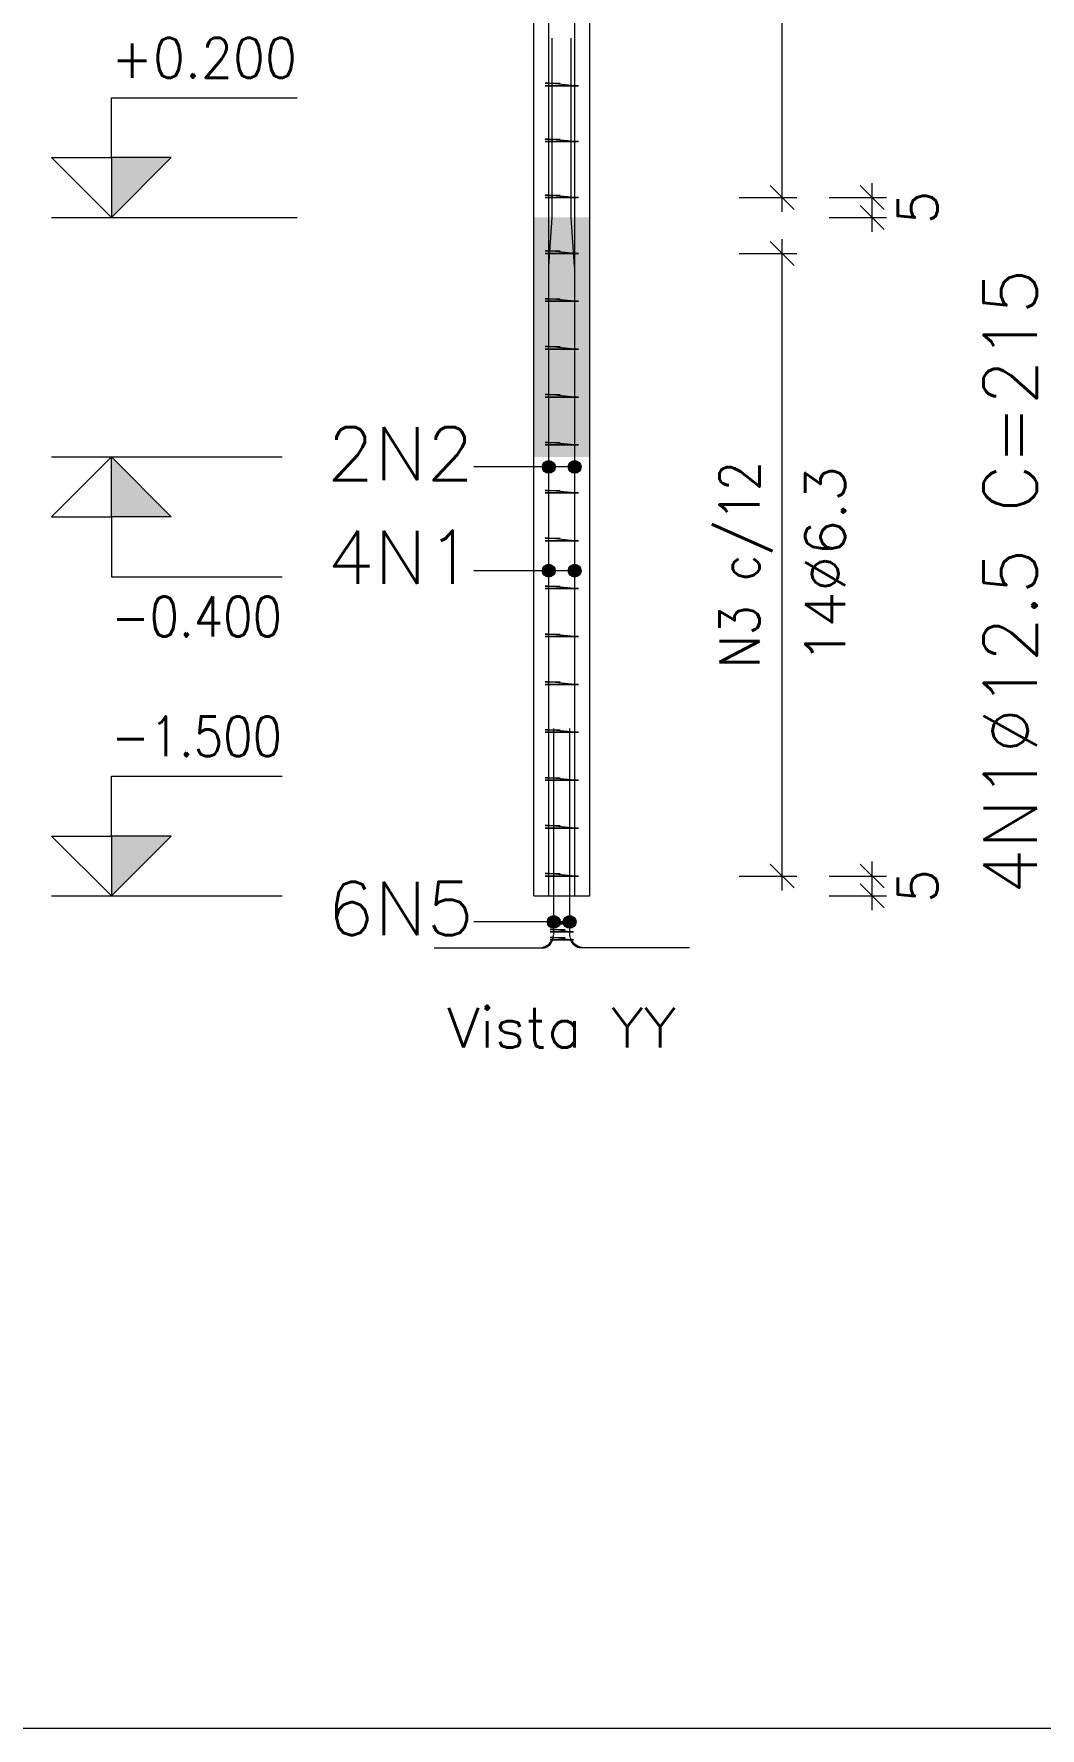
# Model space of a CAD drawing. Header units: millimetres. Extents: x 0 to 84, y 95.3 to 154.7.
# Drawn here: x 43.89 to 48.93, y 127.81 to 136.3 of the extents above; entities that cross this region are included whole.
import ezdxf
from ezdxf.enums import TextEntityAlignment as Align

# ---------------------------------------------------------------- set-up
doc = ezdxf.new("R2010")
doc.units = ezdxf.units.MM
for name, color, linetype, lineweight in [('ARM_LONGITUDINAL_Ø12_5', 51, 'Continuous', 9), ('ARM_TRANSVERSAL_Ø6_3', 32, 'Continuous', 9), ('CORTE_COTAS', 122, 'Continuous', 0), ('CORTE_COTAS_DAS_LAJES', 151, 'Continuous', 0), ('CORTE_COTAS_DAS_PLANTAS', 151, 'Continuous', 0), ('CORTE_LINHAS_DA_TABELA_DE_DETALHE', 7, 'Continuous', 9), ('CORTE_PILAR_DE_CONCRETO', 1, 'Continuous', 9), ('CORTE_PISOS', 8, 'Continuous', 9), ('CORTE_TEXTO_DAS_COTAS', 122, 'Continuous', 9), ('CORTE_TEXTO_DAS_ELEVACOES_DOS_PILARES', 133, 'Continuous', 9), ('PILCP_ARM_LONG_LINHAS_DAS_ETIQUETAS_DAS_POSICOES_DE_ARMADURA_LONGITUDINAL', 106, 'Continuous', 9), ('PILCP_ARM_LONG_REFERENCIA', 106, 'Continuous', 9)]:
    doc.layers.add(name, color=color, linetype=linetype, lineweight=lineweight)
doc.styles.add('CYPETXT', font='', dxfattribs={"height": 0.2})
doc.styles.get('CYPETXT').set_extended_font_data('romans')

msp = doc.modelspace()

# ---------------------------------------------------------------- hatches: boundary and pattern name
at = {"layer": 'CORTE_COTAS_DAS_LAJES'}
msp.add_hatch(color=256, dxfattribs=at).paths.add_polyline_path([(44.2741, 134.1849), (44.5741, 133.8849), (44.2741, 133.8849)], flags=0)
at = {"layer": 'CORTE_COTAS_DAS_PLANTAS'}
for points in [[(44.2741, 135.3849), (44.5741, 135.6849), (44.2741, 135.6849)], [(44.2741, 131.9849), (44.5741, 132.2849), (44.2741, 132.2849)]]:
    msp.add_hatch(color=256, dxfattribs=at).paths.add_polyline_path(points, flags=0)
at = {"layer": 'CORTE_PISOS', "true_color": 0xdad7d3}
msp.add_hatch(color=254, dxfattribs=at).paths.add_polyline_path([(46.3901, 134.1849), (46.6701, 134.1849), (46.6701, 135.3849), (46.3901, 135.3849)], flags=0)
at = {"layer": 'PILCP_ARM_LONG_LINHAS_DAS_ETIQUETAS_DAS_POSICOES_DE_ARMADURA_LONGITUDINAL'}
h = msp.add_hatch(color=256, dxfattribs=at)
edge = h.paths.add_edge_path(flags=0)
edge.add_arc((46.4652, 134.1349), 0.032, 0, 360)
h = msp.add_hatch(color=256, dxfattribs=at)
edge = h.paths.add_edge_path(flags=0)
edge.add_arc((46.595, 134.1349), 0.032, 0, 360)
h = msp.add_hatch(color=256, dxfattribs=at)
edge = h.paths.add_edge_path(flags=0)
edge.add_arc((46.4652, 133.6149), 0.032, 0, 360)
h = msp.add_hatch(color=256, dxfattribs=at)
edge = h.paths.add_edge_path(flags=0)
edge.add_arc((46.5949, 133.6149), 0.032, 0, 360)
h = msp.add_hatch(color=256, dxfattribs=at)
edge = h.paths.add_edge_path(flags=0)
edge.add_arc((46.4903, 131.8549), 0.032, 0, 360)
h = msp.add_hatch(color=256, dxfattribs=at)
edge = h.paths.add_edge_path(flags=0)
edge.add_arc((46.5699, 131.8549), 0.032, 0, 360)

# ---------------------------------------------------------------- linework, layer by layer
at = {"layer": 'ARM_LONGITUDINAL_Ø12_5'}
for points in [[(46.4652, 135.3849), (46.4652, 144.6474)], [(46.4652, 135.3849), (46.4652, 144.6474)], [(46.595, 135.3849), (46.595, 144.6474)], [(46.595, 135.3849), (46.595, 144.6474)], [(46.4652, 131.9849), (46.4652, 136.2849)], [(46.4652, 131.9849), (46.4652, 135.1349), (46.4654, 135.1386), (46.4828, 135.3849), (46.4829, 135.3886), (46.4829, 136.2836)], [(46.4652, 131.9849), (46.4652, 135.1349), (46.4654, 135.1386), (46.4828, 135.3849), (46.4829, 135.3886), (46.4829, 136.2836)], [(46.595, 131.9849), (46.5949, 135.1349), (46.5947, 135.1386), (46.5774, 135.3849), (46.5773, 135.3886), (46.5773, 136.2836)], [(46.595, 131.9849), (46.5949, 135.1349), (46.5947, 135.1386), (46.5774, 135.3849), (46.5773, 135.3886), (46.5773, 136.2836)], [(46.595, 131.9849), (46.595, 136.2849)], [(45.8903, 131.7249), (46.4153, 131.7249), (46.4218, 131.7252), (46.4283, 131.726), (46.4347, 131.7274), (46.4409, 131.7294), (46.447, 131.7319), (46.4528, 131.7349), (46.4583, 131.7384), (46.4635, 131.7424), (46.4683, 131.7468), (46.4727, 131.7517), (46.4767, 131.7569), (46.4802, 131.7624), (46.4833, 131.7682), (46.4858, 131.7742), (46.4877, 131.7805), (46.4891, 131.7869), (46.49, 131.7933), (46.4903, 131.7999), (46.4903, 132.8249)], [(46.066, 131.7249), (46.4372, 131.7249), (46.4419, 131.7252), (46.4465, 131.726), (46.451, 131.7274), (46.4554, 131.7294), (46.4597, 131.7319), (46.4638, 131.7349), (46.4677, 131.7384), (46.4713, 131.7424), (46.4747, 131.7468), (46.4779, 131.7517), (46.4807, 131.7569), (46.4832, 131.7624), (46.4853, 131.7682), (46.4871, 131.7742), (46.4885, 131.7805), (46.4895, 131.7869), (46.4901, 131.7933), (46.4903, 131.7999), (46.4903, 132.8249)], [(46.066, 131.7249), (46.4372, 131.7249), (46.4419, 131.7252), (46.4465, 131.726), (46.451, 131.7274), (46.4554, 131.7294), (46.4597, 131.7319), (46.4638, 131.7349), (46.4677, 131.7384), (46.4713, 131.7424), (46.4747, 131.7468), (46.4779, 131.7517), (46.4807, 131.7569), (46.4832, 131.7624), (46.4853, 131.7682), (46.4871, 131.7742), (46.4885, 131.7805), (46.4895, 131.7869), (46.4901, 131.7933), (46.4903, 131.7999), (46.4903, 132.8249)], [(46.9941, 131.7249), (46.6229, 131.7249), (46.6183, 131.7252), (46.6137, 131.726), (46.6092, 131.7274), (46.6048, 131.7294), (46.6005, 131.7319), (46.5964, 131.7349), (46.5925, 131.7384), (46.5888, 131.7424), (46.5854, 131.7468), (46.5823, 131.7517), (46.5795, 131.7569), (46.577, 131.7624), (46.5748, 131.7682), (46.5731, 131.7742), (46.5717, 131.7805), (46.5707, 131.7869), (46.5701, 131.7933), (46.5699, 131.7999), (46.5699, 132.8249)], [(47.1699, 131.7249), (46.6449, 131.7249), (46.6383, 131.7252), (46.6319, 131.726), (46.6255, 131.7274), (46.6192, 131.7294), (46.6132, 131.7319), (46.6074, 131.7349), (46.6019, 131.7384), (46.5967, 131.7424), (46.5918, 131.7468), (46.5874, 131.7517), (46.5834, 131.7569), (46.5799, 131.7624), (46.5769, 131.7682), (46.5744, 131.7742), (46.5724, 131.7805), (46.571, 131.7869), (46.5702, 131.7933), (46.5699, 131.7999), (46.5699, 132.8249)], [(46.9941, 131.7249), (46.6229, 131.7249), (46.6183, 131.7252), (46.6137, 131.726), (46.6092, 131.7274), (46.6048, 131.7294), (46.6005, 131.7319), (46.5964, 131.7349), (46.5925, 131.7384), (46.5888, 131.7424), (46.5854, 131.7468), (46.5823, 131.7517), (46.5795, 131.7569), (46.577, 131.7624), (46.5748, 131.7682), (46.5731, 131.7742), (46.5717, 131.7805), (46.5707, 131.7869), (46.5701, 131.7933), (46.5699, 131.7999), (46.5699, 132.8249)]]:
    msp.add_lwpolyline(points, dxfattribs=at)
at = {"layer": 'ARM_TRANSVERSAL_Ø6_3'}
for points in [[(46.5492, 136.0449), (46.4785, 136.0449), (46.4746, 136.0449), (46.47, 136.0449), (46.4652, 136.0449), (46.461, 136.0449), (46.457, 136.0449), (46.4535, 136.0449), (46.4505, 136.0449), (46.4482, 136.0449), (46.4469, 136.0449), (46.4464, 136.0449), (46.4478, 136.0449), (46.4519, 136.0449), (46.458, 136.0449), (46.4652, 136.0449), (46.595, 136.0449), (46.6022, 136.0449), (46.6083, 136.0449), (46.6123, 136.0449), (46.6138, 136.0449), (46.6123, 136.0449), (46.6083, 136.0449), (46.6022, 136.0449), (46.595, 136.0449), (46.4652, 136.0575), (46.4615, 136.0575), (46.458, 136.0575), (46.4547, 136.0575), (46.4519, 136.0575), (46.4495, 136.0575), (46.4478, 136.0575), (46.4467, 136.0575), (46.4464, 136.0575), (46.4467, 136.0575), (46.4478, 136.0575), (46.4495, 136.0575), (46.4519, 136.0575), (46.5226, 136.0575)], [(46.5492, 135.7649), (46.4785, 135.7649), (46.4746, 135.7649), (46.47, 135.7649), (46.4652, 135.7649), (46.461, 135.7649), (46.457, 135.7649), (46.4535, 135.7649), (46.4505, 135.7649), (46.4482, 135.7649), (46.4469, 135.7649), (46.4464, 135.7649), (46.4478, 135.7649), (46.4519, 135.7649), (46.458, 135.7649), (46.4652, 135.7649), (46.595, 135.7649), (46.6022, 135.7649), (46.6083, 135.7649), (46.6123, 135.7649), (46.6138, 135.7649), (46.6123, 135.7649), (46.6083, 135.7649), (46.6022, 135.7649), (46.595, 135.7649), (46.4652, 135.7775), (46.4615, 135.7775), (46.458, 135.7775), (46.4547, 135.7775), (46.4519, 135.7775), (46.4495, 135.7775), (46.4478, 135.7775), (46.4467, 135.7775), (46.4464, 135.7775), (46.4467, 135.7775), (46.4478, 135.7775), (46.4495, 135.7775), (46.4519, 135.7775), (46.5226, 135.7775)], [(46.5492, 135.4849), (46.4785, 135.4849), (46.4746, 135.4849), (46.47, 135.4849), (46.4652, 135.4849), (46.461, 135.4849), (46.457, 135.4849), (46.4535, 135.4849), (46.4505, 135.4849), (46.4482, 135.4849), (46.4469, 135.4849), (46.4464, 135.4849), (46.4478, 135.4849), (46.4519, 135.4849), (46.458, 135.4849), (46.4652, 135.4849), (46.595, 135.4849), (46.6022, 135.4849), (46.6083, 135.4849), (46.6123, 135.4849), (46.6138, 135.4849), (46.6123, 135.4849), (46.6083, 135.4849), (46.6022, 135.4849), (46.595, 135.4849), (46.4652, 135.4975), (46.4615, 135.4975), (46.458, 135.4975), (46.4547, 135.4975), (46.4519, 135.4975), (46.4495, 135.4975), (46.4478, 135.4975), (46.4467, 135.4975), (46.4464, 135.4975), (46.4467, 135.4975), (46.4478, 135.4975), (46.4495, 135.4975), (46.4519, 135.4975), (46.5226, 135.4975)], [(46.5492, 135.2049), (46.4785, 135.2049), (46.4746, 135.2049), (46.47, 135.2049), (46.4652, 135.2049), (46.461, 135.2049), (46.457, 135.2049), (46.4535, 135.2049), (46.4505, 135.2049), (46.4482, 135.2049), (46.4469, 135.2049), (46.4464, 135.2049), (46.4478, 135.2049), (46.4519, 135.2049), (46.458, 135.2049), (46.4652, 135.2049), (46.595, 135.2049), (46.6022, 135.2049), (46.6083, 135.2049), (46.6123, 135.2049), (46.6138, 135.2049), (46.6123, 135.2049), (46.6083, 135.2049), (46.6022, 135.2049), (46.595, 135.2049), (46.4652, 135.2175), (46.4615, 135.2175), (46.458, 135.2175), (46.4547, 135.2175), (46.4519, 135.2175), (46.4495, 135.2175), (46.4478, 135.2175), (46.4467, 135.2175), (46.4464, 135.2175), (46.4467, 135.2175), (46.4478, 135.2175), (46.4495, 135.2175), (46.4519, 135.2175), (46.5226, 135.2175)], [(46.5492, 134.9649), (46.4785, 134.9649), (46.4746, 134.9649), (46.47, 134.9649), (46.4652, 134.9649), (46.461, 134.9649), (46.457, 134.9649), (46.4535, 134.9649), (46.4505, 134.9649), (46.4482, 134.9649), (46.4469, 134.9649), (46.4464, 134.9649), (46.4478, 134.9649), (46.4519, 134.9649), (46.458, 134.9649), (46.4652, 134.9649), (46.595, 134.9649), (46.6022, 134.9649), (46.6083, 134.9649), (46.6123, 134.9649), (46.6138, 134.9649), (46.6123, 134.9649), (46.6083, 134.9649), (46.6022, 134.9649), (46.595, 134.9649), (46.4652, 134.9775), (46.4615, 134.9775), (46.458, 134.9775), (46.4547, 134.9775), (46.4519, 134.9775), (46.4495, 134.9775), (46.4478, 134.9775), (46.4467, 134.9775), (46.4464, 134.9775), (46.4467, 134.9775), (46.4478, 134.9775), (46.4495, 134.9775), (46.4519, 134.9775), (46.5226, 134.9775)], [(46.5492, 134.7249), (46.4785, 134.7249), (46.4746, 134.7249), (46.47, 134.7249), (46.4652, 134.7249), (46.461, 134.7249), (46.457, 134.7249), (46.4535, 134.7249), (46.4505, 134.7249), (46.4482, 134.7249), (46.4469, 134.7249), (46.4464, 134.7249), (46.4478, 134.7249), (46.4519, 134.7249), (46.458, 134.7249), (46.4652, 134.7249), (46.595, 134.7249), (46.6022, 134.7249), (46.6083, 134.7249), (46.6123, 134.7249), (46.6138, 134.7249), (46.6123, 134.7249), (46.6083, 134.7249), (46.6022, 134.7249), (46.595, 134.7249), (46.4652, 134.7375), (46.4615, 134.7375), (46.458, 134.7375), (46.4547, 134.7375), (46.4519, 134.7375), (46.4495, 134.7375), (46.4478, 134.7375), (46.4467, 134.7375), (46.4464, 134.7375), (46.4467, 134.7375), (46.4478, 134.7375), (46.4495, 134.7375), (46.4519, 134.7375), (46.5226, 134.7375)], [(46.5492, 134.4849), (46.4785, 134.4849), (46.4746, 134.4849), (46.47, 134.4849), (46.4652, 134.4849), (46.461, 134.4849), (46.457, 134.4849), (46.4535, 134.4849), (46.4505, 134.4849), (46.4482, 134.4849), (46.4469, 134.4849), (46.4464, 134.4849), (46.4478, 134.4849), (46.4519, 134.4849), (46.458, 134.4849), (46.4652, 134.4849), (46.595, 134.4849), (46.6022, 134.4849), (46.6083, 134.4849), (46.6123, 134.4849), (46.6138, 134.4849), (46.6123, 134.4849), (46.6083, 134.4849), (46.6022, 134.4849), (46.595, 134.4849), (46.4652, 134.4975), (46.4615, 134.4975), (46.458, 134.4975), (46.4547, 134.4975), (46.4519, 134.4975), (46.4495, 134.4975), (46.4478, 134.4975), (46.4467, 134.4975), (46.4464, 134.4975), (46.4467, 134.4975), (46.4478, 134.4975), (46.4495, 134.4975), (46.4519, 134.4975), (46.5226, 134.4975)], [(46.5492, 134.2449), (46.4785, 134.2449), (46.4746, 134.2449), (46.47, 134.2449), (46.4652, 134.2449), (46.461, 134.2449), (46.457, 134.2449), (46.4535, 134.2449), (46.4505, 134.2449), (46.4482, 134.2449), (46.4469, 134.2449), (46.4464, 134.2449), (46.4478, 134.2449), (46.4519, 134.2449), (46.458, 134.2449), (46.4652, 134.2449), (46.595, 134.2449), (46.6022, 134.2449), (46.6083, 134.2449), (46.6123, 134.2449), (46.6138, 134.2449), (46.6123, 134.2449), (46.6083, 134.2449), (46.6022, 134.2449), (46.595, 134.2449), (46.4652, 134.2575), (46.4615, 134.2575), (46.458, 134.2575), (46.4547, 134.2575), (46.4519, 134.2575), (46.4495, 134.2575), (46.4478, 134.2575), (46.4467, 134.2575), (46.4464, 134.2575), (46.4467, 134.2575), (46.4478, 134.2575), (46.4495, 134.2575), (46.4519, 134.2575), (46.5226, 134.2575)], [(46.5492, 134.0049), (46.4785, 134.0049), (46.4746, 134.0049), (46.47, 134.0049), (46.4652, 134.0049), (46.461, 134.0049), (46.457, 134.0049), (46.4535, 134.0049), (46.4505, 134.0049), (46.4482, 134.0049), (46.4469, 134.0049), (46.4464, 134.0049), (46.4478, 134.0049), (46.4519, 134.0049), (46.458, 134.0049), (46.4652, 134.0049), (46.595, 134.0049), (46.6022, 134.0049), (46.6083, 134.0049), (46.6123, 134.0049), (46.6138, 134.0049), (46.6123, 134.0049), (46.6083, 134.0049), (46.6022, 134.0049), (46.595, 134.0049), (46.4652, 134.0175), (46.4615, 134.0175), (46.458, 134.0175), (46.4547, 134.0175), (46.4519, 134.0175), (46.4495, 134.0175), (46.4478, 134.0175), (46.4467, 134.0175), (46.4464, 134.0175), (46.4467, 134.0175), (46.4478, 134.0175), (46.4495, 134.0175), (46.4519, 134.0175), (46.5226, 134.0175)], [(46.5492, 133.7649), (46.4785, 133.7649), (46.4746, 133.7649), (46.47, 133.7649), (46.4652, 133.7649), (46.461, 133.7649), (46.457, 133.7649), (46.4535, 133.7649), (46.4505, 133.7649), (46.4482, 133.7649), (46.4469, 133.7649), (46.4464, 133.7649), (46.4478, 133.7649), (46.4519, 133.7649), (46.458, 133.7649), (46.4652, 133.7649), (46.595, 133.7649), (46.6022, 133.7649), (46.6083, 133.7649), (46.6123, 133.7649), (46.6138, 133.7649), (46.6123, 133.7649), (46.6083, 133.7649), (46.6022, 133.7649), (46.595, 133.7649), (46.4652, 133.7775), (46.4615, 133.7775), (46.458, 133.7775), (46.4547, 133.7775), (46.4519, 133.7775), (46.4495, 133.7775), (46.4478, 133.7775), (46.4467, 133.7775), (46.4464, 133.7775), (46.4467, 133.7775), (46.4478, 133.7775), (46.4495, 133.7775), (46.4519, 133.7775), (46.5226, 133.7775)], [(46.5492, 133.5249), (46.4785, 133.5249), (46.4746, 133.5249), (46.47, 133.5249), (46.4652, 133.5249), (46.461, 133.5249), (46.457, 133.5249), (46.4535, 133.5249), (46.4505, 133.5249), (46.4482, 133.5249), (46.4469, 133.5249), (46.4464, 133.5249), (46.4478, 133.5249), (46.4519, 133.5249), (46.458, 133.5249), (46.4652, 133.5249), (46.595, 133.5249), (46.6022, 133.5249), (46.6083, 133.5249), (46.6123, 133.5249), (46.6138, 133.5249), (46.6123, 133.5249), (46.6083, 133.5249), (46.6022, 133.5249), (46.595, 133.5249), (46.4652, 133.5375), (46.4615, 133.5375), (46.458, 133.5375), (46.4547, 133.5375), (46.4519, 133.5375), (46.4495, 133.5375), (46.4478, 133.5375), (46.4467, 133.5375), (46.4464, 133.5375), (46.4467, 133.5375), (46.4478, 133.5375), (46.4495, 133.5375), (46.4519, 133.5375), (46.5226, 133.5375)], [(46.5492, 133.2849), (46.4785, 133.2849), (46.4746, 133.2849), (46.47, 133.2849), (46.4652, 133.2849), (46.461, 133.2849), (46.457, 133.2849), (46.4535, 133.2849), (46.4505, 133.2849), (46.4482, 133.2849), (46.4469, 133.2849), (46.4464, 133.2849), (46.4478, 133.2849), (46.4519, 133.2849), (46.458, 133.2849), (46.4652, 133.2849), (46.595, 133.2849), (46.6022, 133.2849), (46.6083, 133.2849), (46.6123, 133.2849), (46.6138, 133.2849), (46.6123, 133.2849), (46.6083, 133.2849), (46.6022, 133.2849), (46.595, 133.2849), (46.4652, 133.2975), (46.4615, 133.2975), (46.458, 133.2975), (46.4547, 133.2975), (46.4519, 133.2975), (46.4495, 133.2975), (46.4478, 133.2975), (46.4467, 133.2975), (46.4464, 133.2975), (46.4467, 133.2975), (46.4478, 133.2975), (46.4495, 133.2975), (46.4519, 133.2975), (46.5226, 133.2975)], [(46.5492, 133.0449), (46.4785, 133.0449), (46.4746, 133.0449), (46.47, 133.0449), (46.4652, 133.0449), (46.461, 133.0449), (46.457, 133.0449), (46.4535, 133.0449), (46.4505, 133.0449), (46.4482, 133.0449), (46.4469, 133.0449), (46.4464, 133.0449), (46.4478, 133.0449), (46.4519, 133.0449), (46.458, 133.0449), (46.4652, 133.0449), (46.595, 133.0449), (46.6022, 133.0449), (46.6083, 133.0449), (46.6123, 133.0449), (46.6138, 133.0449), (46.6123, 133.0449), (46.6083, 133.0449), (46.6022, 133.0449), (46.595, 133.0449), (46.4652, 133.0575), (46.4615, 133.0575), (46.458, 133.0575), (46.4547, 133.0575), (46.4519, 133.0575), (46.4495, 133.0575), (46.4478, 133.0575), (46.4467, 133.0575), (46.4464, 133.0575), (46.4467, 133.0575), (46.4478, 133.0575), (46.4495, 133.0575), (46.4519, 133.0575), (46.5226, 133.0575)], [(46.5492, 132.8049), (46.4785, 132.8049), (46.4746, 132.8049), (46.47, 132.8049), (46.4652, 132.8049), (46.461, 132.8049), (46.457, 132.8049), (46.4535, 132.8049), (46.4505, 132.8049), (46.4482, 132.8049), (46.4469, 132.8049), (46.4464, 132.8049), (46.4478, 132.8049), (46.4519, 132.8049), (46.458, 132.8049), (46.4652, 132.8049), (46.595, 132.8049), (46.6022, 132.8049), (46.6083, 132.8049), (46.6123, 132.8049), (46.6138, 132.8049), (46.6123, 132.8049), (46.6083, 132.8049), (46.6022, 132.8049), (46.595, 132.8049), (46.4652, 132.8175), (46.4615, 132.8175), (46.458, 132.8175), (46.4547, 132.8175), (46.4519, 132.8175), (46.4495, 132.8175), (46.4478, 132.8175), (46.4467, 132.8175), (46.4464, 132.8175), (46.4467, 132.8175), (46.4478, 132.8175), (46.4495, 132.8175), (46.4519, 132.8175), (46.5226, 132.8175)], [(46.5492, 132.5649), (46.4785, 132.5649), (46.4746, 132.5649), (46.47, 132.5649), (46.4652, 132.5649), (46.461, 132.5649), (46.457, 132.5649), (46.4535, 132.5649), (46.4505, 132.5649), (46.4482, 132.5649), (46.4469, 132.5649), (46.4464, 132.5649), (46.4478, 132.5649), (46.4519, 132.5649), (46.458, 132.5649), (46.4652, 132.5649), (46.595, 132.5649), (46.6022, 132.5649), (46.6083, 132.5649), (46.6123, 132.5649), (46.6138, 132.5649), (46.6123, 132.5649), (46.6083, 132.5649), (46.6022, 132.5649), (46.595, 132.5649), (46.4652, 132.5775), (46.4615, 132.5775), (46.458, 132.5775), (46.4547, 132.5775), (46.4519, 132.5775), (46.4495, 132.5775), (46.4478, 132.5775), (46.4467, 132.5775), (46.4464, 132.5775), (46.4467, 132.5775), (46.4478, 132.5775), (46.4495, 132.5775), (46.4519, 132.5775), (46.5226, 132.5775)], [(46.5492, 132.3249), (46.4785, 132.3249), (46.4746, 132.3249), (46.47, 132.3249), (46.4652, 132.3249), (46.461, 132.3249), (46.457, 132.3249), (46.4535, 132.3249), (46.4505, 132.3249), (46.4482, 132.3249), (46.4469, 132.3249), (46.4464, 132.3249), (46.4478, 132.3249), (46.4519, 132.3249), (46.458, 132.3249), (46.4652, 132.3249), (46.595, 132.3249), (46.6022, 132.3249), (46.6083, 132.3249), (46.6123, 132.3249), (46.6138, 132.3249), (46.6123, 132.3249), (46.6083, 132.3249), (46.6022, 132.3249), (46.595, 132.3249), (46.4652, 132.3375), (46.4615, 132.3375), (46.458, 132.3375), (46.4547, 132.3375), (46.4519, 132.3375), (46.4495, 132.3375), (46.4478, 132.3375), (46.4467, 132.3375), (46.4464, 132.3375), (46.4467, 132.3375), (46.4478, 132.3375), (46.4495, 132.3375), (46.4519, 132.3375), (46.5226, 132.3375)], [(46.5492, 132.0849), (46.4785, 132.0849), (46.4746, 132.0849), (46.47, 132.0849), (46.4652, 132.0849), (46.461, 132.0849), (46.457, 132.0849), (46.4535, 132.0849), (46.4505, 132.0849), (46.4482, 132.0849), (46.4469, 132.0849), (46.4464, 132.0849), (46.4478, 132.0849), (46.4519, 132.0849), (46.458, 132.0849), (46.4652, 132.0849), (46.595, 132.0849), (46.6022, 132.0849), (46.6083, 132.0849), (46.6123, 132.0849), (46.6138, 132.0849), (46.6123, 132.0849), (46.6083, 132.0849), (46.6022, 132.0849), (46.595, 132.0849), (46.4652, 132.0975), (46.4615, 132.0975), (46.458, 132.0975), (46.4547, 132.0975), (46.4519, 132.0975), (46.4495, 132.0975), (46.4478, 132.0975), (46.4467, 132.0975), (46.4464, 132.0975), (46.4467, 132.0975), (46.4478, 132.0975), (46.4495, 132.0975), (46.4519, 132.0975), (46.5226, 132.0975)], [(46.5743, 131.8449), (46.5036, 131.8449), (46.4997, 131.8449), (46.4951, 131.8449), (46.4903, 131.8449), (46.4861, 131.8449), (46.4821, 131.8449), (46.4786, 131.8449), (46.4756, 131.8449), (46.4733, 131.8449), (46.472, 131.8449), (46.4715, 131.8449), (46.4729, 131.8449), (46.477, 131.8449), (46.4831, 131.8449), (46.4903, 131.8449), (46.5699, 131.8449), (46.5771, 131.8449), (46.5832, 131.8449), (46.5872, 131.8449), (46.5887, 131.8449), (46.5872, 131.8449), (46.5832, 131.8449), (46.5771, 131.8449), (46.5699, 131.8449), (46.4903, 131.8575), (46.4866, 131.8575), (46.4831, 131.8575), (46.4798, 131.8575), (46.477, 131.8575), (46.4746, 131.8575), (46.4729, 131.8575), (46.4718, 131.8575), (46.4715, 131.8575), (46.4718, 131.8575), (46.4729, 131.8575), (46.4746, 131.8575), (46.477, 131.8575), (46.5477, 131.8575)], [(46.5743, 131.8049), (46.5036, 131.8049), (46.4997, 131.8049), (46.4951, 131.8049), (46.4903, 131.8049), (46.4861, 131.8049), (46.4821, 131.8049), (46.4786, 131.8049), (46.4756, 131.8049), (46.4733, 131.8049), (46.472, 131.8049), (46.4715, 131.8049), (46.4729, 131.8049), (46.477, 131.8049), (46.4831, 131.8049), (46.4903, 131.8049), (46.5699, 131.8049), (46.5771, 131.8049), (46.5832, 131.8049), (46.5872, 131.8049), (46.5887, 131.8049), (46.5872, 131.8049), (46.5832, 131.8049), (46.5771, 131.8049), (46.5699, 131.8049), (46.4903, 131.8175), (46.4866, 131.8175), (46.4831, 131.8175), (46.4798, 131.8175), (46.477, 131.8175), (46.4746, 131.8175), (46.4729, 131.8175), (46.4718, 131.8175), (46.4715, 131.8175), (46.4718, 131.8175), (46.4729, 131.8175), (46.4746, 131.8175), (46.477, 131.8175), (46.5477, 131.8175)], [(46.5743, 131.7649), (46.5036, 131.7649), (46.4997, 131.7649), (46.4951, 131.7649), (46.4903, 131.7649), (46.4861, 131.7649), (46.4821, 131.7649), (46.4786, 131.7649), (46.4756, 131.7649), (46.4733, 131.7649), (46.472, 131.7649), (46.4715, 131.7649), (46.4729, 131.7649), (46.477, 131.7649), (46.4831, 131.7649), (46.4903, 131.7649), (46.5699, 131.7649), (46.5771, 131.7649), (46.5832, 131.7649), (46.5872, 131.7649), (46.5887, 131.7649), (46.5872, 131.7649), (46.5832, 131.7649), (46.5771, 131.7649), (46.5699, 131.7649), (46.4903, 131.7775), (46.4866, 131.7775), (46.4831, 131.7775), (46.4798, 131.7775), (46.477, 131.7775), (46.4746, 131.7775), (46.4729, 131.7775), (46.4718, 131.7775), (46.4715, 131.7775), (46.4718, 131.7775), (46.4729, 131.7775), (46.4746, 131.7775), (46.477, 131.7775), (46.5477, 131.7775)]]:
    msp.add_lwpolyline(points, dxfattribs=at)
at = {"layer": 'CORTE_COTAS'}
for p, q in [((47.6349, 135.4849), (47.6349, 144.7249)), ((47.6949, 135.4249), (47.5749, 135.5449)), ((48.1449, 135.4249), (48.0249, 135.5449)), ((48.0849, 135.4849), (48.0849, 135.5569)), ((47.4189, 135.4849), (47.7069, 135.4849)), ((47.6349, 135.4129), (47.6349, 135.4849)), ((47.8689, 135.4849), (48.1569, 135.4849)), ((48.1449, 135.3249), (48.0249, 135.4449)), ((48.0849, 135.3849), (48.0849, 135.4849)), ((47.8689, 135.3849), (48.1569, 135.3849)), ((48.0849, 135.3129), (48.0849, 135.3849)), ((47.6949, 135.1449), (47.5749, 135.2649)), ((47.6349, 135.2049), (47.6349, 135.2769)), ((47.4189, 135.2049), (47.7069, 135.2049)), ((47.6349, 132.0849), (47.6349, 135.2049)), ((47.6949, 132.0249), (47.5749, 132.1449)), ((48.1449, 132.0249), (48.0249, 132.1449)), ((48.0849, 132.0849), (48.0849, 132.1569)), ((47.4189, 132.0849), (47.7069, 132.0849)), ((47.6349, 132.0129), (47.6349, 132.0849)), ((47.8689, 132.0849), (48.1569, 132.0849)), ((48.1449, 131.9249), (48.0249, 132.0449)), ((48.0849, 131.9849), (48.0849, 132.0849)), ((47.8689, 131.9849), (48.1569, 131.9849)), ((48.0849, 131.9129), (48.0849, 131.9849))]:
    msp.add_line(p, q, dxfattribs=at)
at = {"layer": 'CORTE_COTAS_DAS_LAJES'}
msp.add_line((43.9741, 134.1849), (45.1291, 134.1849), dxfattribs=at)
for points in [[(44.2741, 134.1849), (43.9741, 133.8849), (44.2741, 133.8849), (44.2741, 134.1849)], [(44.2741, 134.1849), (44.5741, 133.8849), (44.2741, 133.8849)]]:
    msp.add_lwpolyline(points, close=True, dxfattribs=at)
msp.add_lwpolyline([(44.2741, 133.8849), (44.2741, 133.5849), (45.1291, 133.5849)], dxfattribs=at)
at = {"layer": 'CORTE_COTAS_DAS_PLANTAS'}
for p, q in [((43.9741, 135.3849), (45.2041, 135.3849)), ((43.9741, 131.9849), (45.1291, 131.9849))]:
    msp.add_line(p, q, dxfattribs=at)
for points in [[(44.2741, 135.6849), (44.2741, 135.9849), (45.2041, 135.9849)], [(44.2741, 132.2849), (44.2741, 132.5849), (45.1291, 132.5849)]]:
    msp.add_lwpolyline(points, dxfattribs=at)
for points in [[(44.2741, 135.3849), (43.9741, 135.6849), (44.2741, 135.6849), (44.2741, 135.3849)], [(44.2741, 135.3849), (44.5741, 135.6849), (44.2741, 135.6849)], [(44.2741, 131.9849), (43.9741, 132.2849), (44.2741, 132.2849), (44.2741, 131.9849)], [(44.2741, 131.9849), (44.5741, 132.2849), (44.2741, 132.2849)]]:
    msp.add_lwpolyline(points, close=True, dxfattribs=at)
at = {"layer": 'CORTE_LINHAS_DA_TABELA_DE_DETALHE'}
msp.add_line((39.1611, 127.8149), (58.3911, 127.8149), dxfattribs=at)
at = {"layer": 'CORTE_PILAR_DE_CONCRETO'}
for p, q in [((46.3901, 135.3849), (46.3901, 144.7849)), ((46.6701, 135.3849), (46.6701, 144.7849)), ((46.3901, 131.9849), (46.3901, 135.3849)), ((46.6701, 131.9849), (46.6701, 135.3849)), ((46.3901, 131.9849), (46.6701, 131.9849))]:
    msp.add_line(p, q, dxfattribs=at)
at = {"layer": 'PILCP_ARM_LONG_LINHAS_DAS_ETIQUETAS_DAS_POSICOES_DE_ARMADURA_LONGITUDINAL'}
for points in [[(46.4652, 134.1349), (46.0901, 134.1349)], [(46.595, 134.1349), (46.0901, 134.1349)], [(46.5949, 133.6149), (46.0901, 133.6149)], [(46.4903, 131.8549), (46.0901, 131.8549)], [(46.5699, 131.8549), (46.0901, 131.8549)]]:
    msp.add_lwpolyline(points, dxfattribs=at)
for centre in [(46.4652, 134.1349), (46.595, 134.1349), (46.4652, 133.6149), (46.5949, 133.6149), (46.4903, 131.8549), (46.5699, 131.8549)]:
    msp.add_circle(centre, 0.032, dxfattribs=at)

# ---------------------------------------------------------------- texts
at = {"layer": 'CORTE_COTAS_DAS_LAJES', "style": 'CYPETXT', "width": 0.764758}
msp.add_text('-0.400', height=0.2, dxfattribs=at).set_placement((44.2741, 133.2849), (45.1291, 133.2849), align=Align.FIT)
at = {"layer": 'CORTE_COTAS_DAS_PLANTAS', "style": 'CYPETXT'}
for s, width, p, p2 in [('+0.200', 0.831843, (44.2741, 136.0849), (45.2041, 136.0849)), ('-1.500', 0.764758, (44.2741, 132.6849), (45.1291, 132.6849))]:
    msp.add_text(s, height=0.2, dxfattribs=dict(at, width=width)).set_placement(p, p2, align=Align.FIT)
at = {"layer": 'CORTE_TEXTO_DAS_COTAS', "style": 'CYPETXT'}
for s, width, p, p2 in [('5', 0.872274, (48.4129, 135.3509), (48.4129, 135.5189)), ('N3 c/12', 0.754141, (47.5199, 133.1259), (47.5199, 134.1639)), ('14%%c6.3', 0.916327, (47.9499, 133.1499), (47.9499, 134.1399)), ('5', 0.872274, (48.4129, 131.9509), (48.4129, 132.1189))]:
    msp.add_text(s, height=0.2, rotation=90, dxfattribs=dict(at, width=width)).set_placement(p, p2, align=Align.FIT)
at = {"layer": 'CORTE_TEXTO_DAS_ELEVACOES_DOS_PILARES', "style": 'CYPETXT', "width": 0.906294}
msp.add_text('Vista YY', height=0.2, dxfattribs=at).set_placement((45.9556, 131.2249), (47.1046, 131.2249), align=Align.FIT)
at = {"layer": 'PILCP_ARM_LONG_REFERENCIA', "style": 'CYPETXT', "width": 0.854341}
msp.add_text('4N1%%c12.5 C=215', height=0.266667, rotation=90, dxfattribs=at).set_placement((48.9095, 131.9919), (48.9095, 135.1279), align=Align.FIT)
at = {"layer": 'PILCP_ARM_LONG_REFERENCIA', "style": 'CYPETXT', "width": 0.925243}
for s, p, p2 in [('2N2', (45.3541, 134.0682), (46.0901, 134.0682)), ('4N1', (45.3541, 133.5482), (46.0901, 133.5482)), ('6N5', (45.3541, 131.7882), (46.0901, 131.7882))]:
    msp.add_text(s, height=0.26667, dxfattribs=at).set_placement(p, p2, align=Align.FIT)

doc.saveas('drawing.dxf')
